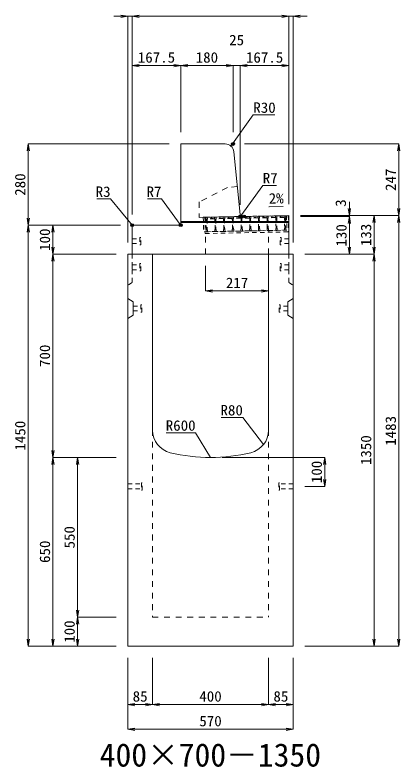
# Model space of a CAD drawing. Units: millimetres at full size; some dimension numbers follow another scale. Extents: x -18734 to 51600, y -18820 to 17820.
# Drawn here: x 46876 to 48203, y 10834 to 13424 of the extents above; entities that cross this region are included whole.
import ezdxf
from ezdxf.enums import TextEntityAlignment as Align

# ---------------------------------------------------------------- set-up
doc = ezdxf.new("R2010")
doc.units = ezdxf.units.MM
doc.header["$LTSCALE"] = 20
doc.header["$PDMODE"] = 32
doc.header["$PDSIZE"] = 10
doc.linetypes.add('USER1', pattern=[2, 1, -1])
doc.linetypes.add('USER2', pattern=[1.35, 0.75, -0.6])
for name, color, linetype, lineweight in [('インサート', 3, 'USER2', 9), ('グレーチング', 7, 'USER2', 5), ('受枠', 3, 'USER2', 9), ('寸法線', 7, 'Continuous', 13), ('引出線', 4, 'Continuous', 13), ('本体', 2, 'Continuous', 13), ('目地', 132, 'Continuous', 5)]:
    doc.layers.add(name, color=color, linetype=linetype, lineweight=lineweight)
doc.layers.add('作業エリア', color=11, linetype='Continuous')
doc.layers.add('文字', color=7, linetype='Continuous')
doc.styles.add('ＭＳ 明朝', font='')
doc.styles.get('ＭＳ 明朝').set_extended_font_data('MS Mincho')

# ---------------------------------------------------------------- blocks, each defined once
blk = doc.blocks.new('open_arrow')
at = {"color": 0, "linetype": 'Continuous', "lineweight": -2}
blk.add_lwpolyline([(7.5, 1.25), (0, 0), (7.5, -1.25)], dxfattribs=at)

msp = doc.modelspace()

# ---------------------------------------------------------------- linework, layer by layer
at = {"layer": 'インサート'}
for p, q in [((47280, 12653.5), (47307, 12653.5)), ((47280, 12653.5), (47280, 12636.5)), ((47310, 12657.5), (47307, 12657.5)), ((47307, 12657.5), (47307, 12632.5)), ((47310, 12632.5), (47310, 12657.5)), ((47790, 12657.5), (47793, 12657.5)), ((47790, 12632.5), (47790, 12657.5)), ((47793, 12657.5), (47793, 12632.5)), ((47820, 12653.5), (47793, 12653.5)), ((47820, 12653.5), (47820, 12636.5)), ((47280, 12636.5), (47307, 12636.5)), ((47307, 12632.5), (47310, 12632.5)), ((47793, 12632.5), (47790, 12632.5)), ((47820, 12636.5), (47793, 12636.5)), ((47280, 12563.5), (47307, 12563.5)), ((47280, 12563.5), (47280, 12546.5)), ((47310, 12567.5), (47307, 12567.5)), ((47307, 12567.5), (47307, 12542.5)), ((47310, 12542.5), (47310, 12567.5)), ((47790, 12567.5), (47793, 12567.5)), ((47790, 12542.5), (47790, 12567.5)), ((47793, 12567.5), (47793, 12542.5)), ((47820, 12563.5), (47793, 12563.5)), ((47820, 12563.5), (47820, 12546.5)), ((47280, 12546.5), (47307, 12546.5)), ((47307, 12542.5), (47310, 12542.5)), ((47793, 12542.5), (47790, 12542.5)), ((47820, 12546.5), (47793, 12546.5)), ((47283.2, 12421.5), (47310.2, 12421.5)), ((47283.2, 12421.5), (47283.2, 12404.5)), ((47313.2, 12425.5), (47310.2, 12425.5)), ((47310.2, 12425.5), (47310.2, 12400.5)), ((47313.2, 12400.5), (47313.2, 12425.5)), ((47786.8, 12425.5), (47789.8, 12425.5)), ((47786.8, 12400.5), (47786.8, 12425.5)), ((47789.8, 12425.5), (47789.8, 12400.5)), ((47816.8, 12421.5), (47789.8, 12421.5)), ((47816.8, 12421.5), (47816.8, 12404.5)), ((47283.2, 12404.5), (47310.2, 12404.5)), ((47310.2, 12400.5), (47313.2, 12400.5)), ((47789.8, 12400.5), (47786.8, 12400.5)), ((47816.8, 12404.5), (47789.8, 12404.5)), ((47315, 11812.5), (47312, 11812.5)), ((47312, 11812.5), (47312, 11787.5)), ((47315, 11787.5), (47315, 11812.5)), ((47788, 11812.5), (47785, 11812.5)), ((47785, 11812.5), (47785, 11787.5)), ((47788, 11787.5), (47788, 11812.5)), ((47265, 11808.5), (47312, 11808.5)), ((47265, 11808.5), (47265, 11791.5)), ((47265, 11791.5), (47312, 11791.5)), ((47312, 11787.5), (47315, 11787.5)), ((47785, 11787.5), (47788, 11787.5)), ((47835, 11808.5), (47788, 11808.5)), ((47835, 11791.5), (47788, 11791.5)), ((47835, 11791.5), (47835, 11808.5))]:
    msp.add_line(p, q, dxfattribs=at)
at = {"layer": 'グレーチング'}
for p, q in [((47533.97, 12727.46), (47808.92, 12732.79)), ((47564.08, 12722.05), (47538.97, 12727.56)), ((47564.08, 12722.05), (47539.08, 12721.56)), ((47594.07, 12722.63), (47568.96, 12728.14)), ((47594.07, 12722.63), (47569.08, 12722.14)), ((47624.07, 12723.21), (47598.96, 12728.72)), ((47624.07, 12723.21), (47599.07, 12722.72)), ((47654.06, 12723.79), (47628.95, 12729.3)), ((47654.06, 12723.79), (47629.07, 12723.3)), ((47684.06, 12724.37), (47658.95, 12729.88)), ((47684.06, 12724.37), (47659.06, 12723.88)), ((47714.05, 12724.95), (47688.94, 12730.46)), ((47714.05, 12724.95), (47689.06, 12724.46)), ((47744.05, 12725.53), (47718.93, 12731.04)), ((47744.05, 12725.53), (47719.05, 12725.05)), ((47774.04, 12726.11), (47748.93, 12731.62)), ((47774.04, 12726.11), (47749.05, 12725.63)), ((47804.04, 12726.69), (47778.92, 12732.2)), ((47804.04, 12726.69), (47779.04, 12726.21)), ((47534.94, 12677.47), (47809.89, 12682.79))]:
    msp.add_line(p, q, dxfattribs=at)
for points in [[(47533.97, 12727.46), (47538.97, 12727.56), (47539.08, 12721.56), (47538.1, 12720.54), (47538.8, 12684.55), (47539.82, 12683.57), (47539.94, 12677.57), (47534.94, 12677.47), (47534.82, 12683.47), (47535.8, 12684.49), (47535.1, 12720.48), (47534.09, 12721.47)], [(47568.8, 12685.13), (47569.81, 12684.15), (47569.93, 12678.15), (47564.93, 12678.05), (47564.82, 12684.05), (47565.8, 12685.07), (47565.1, 12721.07), (47564.08, 12722.05), (47563.96, 12728.04), (47568.96, 12728.14), (47569.08, 12722.14), (47568.1, 12721.12)], [(47598.79, 12685.71), (47599.81, 12684.73), (47599.92, 12678.73), (47594.93, 12678.63), (47594.81, 12684.63), (47595.79, 12685.65), (47595.09, 12721.65), (47594.07, 12722.63), (47593.96, 12728.62), (47598.96, 12728.72), (47599.07, 12722.72), (47598.09, 12721.7)], [(47628.78, 12686.29), (47629.8, 12685.31), (47629.92, 12679.31), (47624.92, 12679.21), (47624.8, 12685.21), (47625.78, 12686.23), (47625.09, 12722.23), (47624.07, 12723.21), (47623.95, 12729.21), (47628.95, 12729.3), (47629.07, 12723.3), (47628.09, 12722.28)], [(47658.78, 12686.87), (47659.8, 12685.89), (47659.91, 12679.89), (47654.91, 12679.8), (47654.8, 12685.79), (47655.78, 12686.81), (47655.08, 12722.81), (47654.06, 12723.79), (47653.95, 12729.79), (47658.95, 12729.88), (47659.06, 12723.88), (47658.08, 12722.86)], [(47685.77, 12687.39), (47685.08, 12723.39), (47684.06, 12724.37), (47683.94, 12730.37), (47688.94, 12730.46), (47689.06, 12724.46), (47688.08, 12723.45), (47688.77, 12687.45), (47689.79, 12686.47), (47689.91, 12680.47), (47684.91, 12680.38), (47684.79, 12686.37)], [(47715.77, 12687.97), (47715.07, 12723.97), (47714.05, 12724.95), (47713.94, 12730.95), (47718.93, 12731.04), (47719.05, 12725.05), (47718.07, 12724.03), (47718.77, 12688.03), (47719.79, 12687.05), (47719.9, 12681.05), (47714.9, 12680.96), (47714.79, 12686.96)], [(47749.05, 12725.63), (47748.06, 12724.61), (47748.76, 12688.61), (47749.78, 12687.63), (47749.9, 12681.63), (47744.9, 12681.54), (47744.78, 12687.54), (47745.76, 12688.56), (47745.07, 12724.55), (47744.05, 12725.53), (47743.93, 12731.53), (47748.93, 12731.62)], [(47779.04, 12726.21), (47778.06, 12725.19), (47778.76, 12689.19), (47779.78, 12688.21), (47779.89, 12682.21), (47774.89, 12682.12), (47774.78, 12688.12), (47775.76, 12689.14), (47775.06, 12725.13), (47774.04, 12726.11), (47773.92, 12732.11), (47778.92, 12732.2)], [(47804.89, 12682.7), (47804.77, 12688.7), (47805.75, 12689.72), (47805.05, 12725.71), (47804.04, 12726.69), (47803.92, 12732.69), (47808.92, 12732.79), (47809.03, 12726.79), (47808.05, 12725.77), (47808.75, 12689.77), (47809.77, 12688.79), (47809.89, 12682.79)]]:
    msp.add_lwpolyline(points, close=True, dxfattribs=at)
at = {"layer": '作業エリア'}
for p in [(47627.5, 12980), (47652.5, 12730), (47665, 12730), (47280, 12700), (47447.5, 12700)]:
    msp.add_point(p, dxfattribs=at)
at = {"layer": '受枠'}
for p, q in [((47524.97, 12727.29), (47817.92, 12732.96)), ((47524.97, 12727.29), (47525.94, 12677.3)), ((47530.97, 12727.41), (47532.05, 12671.42)), ((47811.92, 12732.84), (47812.89, 12682.85)), ((47817.92, 12732.96), (47819, 12676.97)), ((47812.89, 12682.85), (47525.94, 12677.3)), ((47532.05, 12671.42), (47819, 12676.97))]:
    msp.add_line(p, q, dxfattribs=at)
at = {"layer": '受枠', "linetype": 'Continuous'}
msp.add_line((47750.9, 12681.65), (47751.01, 12675.65), dxfattribs=at)
at = {"layer": '寸法線'}
for p, q in [((47328, 13419.95), (47217, 13419.95)), ((47265, 12640), (47265, 13419.95)), ((47280, 13419.95), (47820, 13419.95)), ((47280, 12737), (47280, 13419.95)), ((47280, 12737), (47280, 13419.95)), ((47772, 13419.95), (47883, 13419.95)), ((47820, 12773), (47820, 13419.95)), ((47820, 12773), (47820, 13419.95)), ((47835, 12640), (47835, 13419.95)), ((47280, 13249.95), (47447.5, 13249.95)), ((47280, 12737), (47280, 13249.95)), ((47447.5, 13020), (47447.5, 13249.95)), ((47447.5, 13249.95), (47627.5, 13249.95)), ((47447.5, 13020), (47447.5, 13249.95)), ((47579.5, 13249.95), (47700.5, 13249.95)), ((47627.5, 13020), (47627.5, 13249.95)), ((47627.5, 13020), (47627.5, 13249.95)), ((47652.5, 12770), (47652.5, 13249.95)), ((47652.5, 13249.95), (47820, 13249.95)), ((47652.5, 12770), (47652.5, 13249.95)), ((47820, 12773), (47820, 13249.95)), ((46922.06, 12980), (46922.06, 12700)), ((47407.5, 12980), (46922.06, 12980)), ((47667.5, 12980), (48198.78, 12980)), ((48198.78, 12980), (48198.78, 12733)), ((48028.78, 12781), (48028.78, 12682)), ((47860, 12733), (48028.78, 12733)), ((47860, 12733), (48113.78, 12733)), ((47860, 12733), (48198.78, 12733)), ((47860, 12733), (48198.78, 12733)), ((47860, 12730), (48028.78, 12730)), ((47860, 12730), (48028.78, 12730)), ((48028.78, 12730), (48028.78, 12600)), ((48113.78, 12733), (48113.78, 12600)), ((48198.78, 12733), (48198.78, 11250)), ((47240, 12700), (46922.06, 12700)), ((46922.06, 11250), (46922.06, 12700)), ((47240, 12700), (46922.06, 12700)), ((47007.06, 12600), (47007.06, 12700)), ((47240, 12700), (47007.06, 12700)), ((47007.06, 12600), (47007.06, 11900)), ((47225, 12600), (47007.06, 12600)), ((47225, 12600), (47007.06, 12600)), ((47875, 12600), (48028.78, 12600)), ((47875, 12600), (48113.78, 12600)), ((47875, 12600), (48113.78, 12600)), ((48113.78, 12600), (48113.78, 11250)), ((47533, 12560), (47533, 12473.33)), ((47533, 12473.33), (47750, 12473.33)), ((47225, 11900), (47007.06, 11900)), ((47007.06, 11250), (47007.06, 11900)), ((47225, 11900), (47007.06, 11900)), ((47092.06, 11900), (47092.06, 11350)), ((47225, 11900), (47092.06, 11900)), ((47590, 11900), (47943.78, 11900)), ((47943.78, 11900), (47943.78, 11800)), ((47875, 11800), (47943.78, 11800)), ((47225, 11350), (47092.06, 11350)), ((47092.06, 11350), (47092.06, 11250)), ((47225, 11350), (47092.06, 11350)), ((47225, 11250), (46922.06, 11250)), ((47225, 11250), (47007.06, 11250)), ((47225, 11250), (47092.06, 11250)), ((47875, 11250), (48113.78, 11250)), ((47875, 11250), (48198.78, 11250)), ((47265, 11210), (47265, 11048.84)), ((47265, 11210), (47265, 10963.84)), ((47350, 11210), (47350, 11048.84)), ((47350, 11210), (47350, 11048.84)), ((47750, 11210), (47750, 11048.84)), ((47750, 11210), (47750, 11048.84)), ((47835, 11210), (47835, 11048.84)), ((47835, 11210), (47835, 10963.84)), ((47265, 11048.84), (47350, 11048.84)), ((47350, 11048.84), (47750, 11048.84)), ((47750, 11048.84), (47835, 11048.84)), ((47265, 10963.84), (47835, 10963.84))]:
    msp.add_line(p, q, dxfattribs=at)
at = {"layer": '引出線'}
for points in [[(47620.48, 12972.24), (47697.4, 13079.93), (47772.08, 13079.93)], [(47654.14, 12731.81), (47730, 12837.02), (47777.93, 12837.02)], [(47280.88, 12699.12), (47205.62, 12790.3), (47157.89, 12790.3)], [(47445.45, 12702.05), (47380.97, 12790.3), (47333.04, 12790.3)], [(47751.14, 12763.26), (47799.85, 12764.23), (47751.11, 12763.26)], [(47732.76, 11944.42), (47661.5, 12037.53), (47586.83, 12037.53)], [(47550, 11900), (47498.63, 11984.75), (47397.63, 11984.75)]]:
    msp.add_lwpolyline(points, dxfattribs=at)
at = {"layer": '本体'}
for p, q in [((47447.5, 12980), (47447.5, 12707)), ((47600.35, 12980), (47447.5, 12980)), ((47651.87, 12736.3), (47630.2, 12952.99)), ((47665, 12730), (47658.83, 12730)), ((47665, 12730), (47820, 12733)), ((47820, 12600), (47820, 12733)), ((47280, 12697), (47280, 12600)), ((47440.5, 12700), (47283, 12700)), ((47265, 12600), (47265, 11250)), ((47350, 12600), (47265, 12600)), ((47820, 12600), (47280, 12600)), ((47350, 12600), (47350, 11994.04)), ((47750, 11994.04), (47750, 12600)), ((47835, 12600), (47750, 12600)), ((47835, 11250), (47835, 12600)), ((47265, 11250), (47835, 11250))]:
    msp.add_line(p, q, dxfattribs=at)
at = {"layer": '本体', "linetype": 'USER1'}
for p, q in [((47608, 12830), (47511, 12780)), ((47642.2, 12833), (47608, 12830)), ((47511, 12780), (47511, 12727.02)), ((47511, 12727.02), (47665, 12730)), ((47533, 12600), (47533, 12677.44)), ((47750, 12600), (47750, 12681.64))]:
    msp.add_line(p, q, dxfattribs=at)
at = {"layer": '本体', "linetype": 'USER2', "lineweight": 9}
for p, q in [((47280, 12600), (47280, 12503)), ((47820, 12600), (47820, 12503)), ((47280, 12503), (47265, 12493.5)), ((47820, 12503), (47835, 12493.5))]:
    msp.add_line(p, q, dxfattribs=at)
at = {"layer": '本体', "lineweight": 9}
for p, q in [((47265, 12447), (47283.2, 12435.5)), ((47283.2, 12435.5), (47283.2, 12390.5)), ((47835, 12447), (47816.8, 12435.5)), ((47816.8, 12435.5), (47816.8, 12390.5)), ((47265, 12379), (47283.2, 12390.5)), ((47835, 12379), (47816.8, 12390.5))]:
    msp.add_line(p, q, dxfattribs=at)
at = {"layer": '本体', "linetype": 'USER1', "lineweight": 15}
for p, q in [((47350, 11994.04), (47350, 11350)), ((47750, 11994.04), (47750, 11350)), ((47350, 11350), (47750, 11350))]:
    msp.add_line(p, q, dxfattribs=at)
at = {"layer": '本体'}
for centre, radius, start, end in [((47600.35, 12950), 30, 5.71059, 90), ((47658.83, 12737), 7, 185.71059, 270), ((47283, 12697), 3, 90, 180), ((47440.5, 12707), 7, 270, 0), ((47430, 11994.04), 80, 180, 256.65764), ((47670, 11994.04), 80, 283.34236, 0), ((47550, 12500), 600, 256.65764, 283.34236)]:
    msp.add_arc(centre, radius, start, end, dxfattribs=at)
at = {"layer": '目地'}
for p, q in [((47820, 12713), (47447.5, 12713)), ((47820, 12709), (47447.5, 12709))]:
    msp.add_line(p, q, dxfattribs=at)

# ---------------------------------------------------------------- block references
at = {"layer": '寸法線', "xscale": 3.2, "yscale": 3.2}
for p, rotation in [((47265, 13419.95), 180), ((47820, 13419.95), 180), ((47820, 13419.95), 180), ((47447.5, 13249.95), 180), ((47627.5, 13249.95), 180), ((47627.5, 13249.95), 180), ((47820, 13249.95), 180), ((46922.06, 12980), 270), ((48198.78, 12980), 270), ((48028.78, 12733), 90), ((48198.78, 12733), 90), ((46922.06, 12700), 90), ((48028.78, 12730), 270), ((48028.78, 12730), 270), ((48113.78, 12733), 270), ((48198.78, 12733), 270), ((46922.06, 12700), 270), ((47007.06, 12700), 270), ((47007.06, 12600), 90), ((48028.78, 12600), 90), ((48113.78, 12600), 90), ((47007.06, 12600), 270), ((48113.78, 12600), 270), ((47750, 12473.33), 180), ((47007.06, 11900), 90), ((47007.06, 11900), 270), ((47092.06, 11900), 270), ((47943.78, 11900), 270), ((47943.78, 11800), 90), ((47092.06, 11350), 90), ((47092.06, 11350), 270), ((46922.06, 11250), 90), ((47007.06, 11250), 90), ((47092.06, 11250), 90), ((48113.78, 11250), 90), ((48198.78, 11250), 90), ((47350, 11048.84), 180), ((47750, 11048.84), 180), ((47835, 11048.84), 180), ((47835, 10963.84), 180)]:
    msp.add_blockref('open_arrow', p, dxfattribs=dict(at, rotation=rotation))
for p in [(47280, 13419.95), (47280, 13419.95), (47835, 13419.95), (47280, 13249.95), (47447.5, 13249.95), (47652.5, 13249.95), (47652.5, 13249.95), (47533, 12473.33), (47265, 11048.84), (47350, 11048.84), (47750, 11048.84), (47265, 10963.84)]:
    msp.add_blockref('open_arrow', p, dxfattribs=at)
at = {"layer": '引出線', "xscale": 0.0533, "yscale": 0.0533}
for p, rotation in [((47620.48, 12972.24), 54.5), ((47751.14, 12763.26), 1.1), ((47654.14, 12731.81), 54.2), ((47280.88, 12699.12), 129.5), ((47445.45, 12702.05), 126.2), ((47732.76, 11944.42), 127.4), ((47550, 11900), 121.2)]:
    msp.add_blockref('open_arrow', p, dxfattribs=dict(at, rotation=rotation))

# ---------------------------------------------------------------- texts
at = {"layer": '寸法線', "style": 'ＭＳ 明朝', "width": 1.05}
for s, p in [('25', (47640, 13337.95)), ('167.5', (47363.75, 13277.95)), ('180', (47537.5, 13277.95)), ('167.5', (47736.25, 13277.95)), ('217', (47641.5, 12501.33)), ('85', (47307.5, 11076.84)), ('400', (47550, 11076.84)), ('85', (47792.5, 11076.84)), ('570', (47550, 10991.84))]:
    msp.add_text(s, height=36.03, dxfattribs=at).set_placement(p, align=Align.MIDDLE_CENTER)
for s, p in [('280', (46894.06, 12840)), ('247', (48170.78, 12856.5)), ('3', (47998.78, 12776.34)), ('130', (48000.78, 12665)), ('133', (48085.78, 12666.5)), ('100', (46979.06, 12650)), ('700', (46979.06, 12250)), ('1450', (46894.06, 11975)), ('1483', (48170.78, 11991.5)), ('1350', (48085.78, 11925)), ('100', (47915.78, 11850)), ('550', (47064.06, 11625)), ('650', (46979.06, 11575)), ('100', (47064.06, 11300))]:
    msp.add_text(s, height=36.03, rotation=90, dxfattribs=at).set_placement(p, align=Align.MIDDLE_CENTER)
at = {"layer": '引出線', "style": 'ＭＳ 明朝', "width": 1.05}
for s, p in [('R30', (47697.4, 13123.13)), ('R7', (47730, 12880.22))]:
    msp.add_text(s, height=36.03, dxfattribs=at).set_placement(p, align=Align.TOP_LEFT)
for s, p in [('R3', (47205.62, 12833.5)), ('R7', (47380.97, 12833.5)), ('R80', (47661.5, 12080.73)), ('R600', (47498.63, 12027.95))]:
    msp.add_text(s, height=36.03, dxfattribs=at).set_placement(p, align=Align.TOP_RIGHT)
msp.add_text('2%', height=36.03, rotation=1.146, dxfattribs=at).set_placement((47750.17, 12810.15), align=Align.TOP_LEFT)
at = {"layer": '文字', "style": 'ＭＳ 明朝'}
msp.add_text('400×700－1350', height=80.06, dxfattribs=at).set_placement((47549.52, 10875.03), align=Align.MIDDLE_CENTER)

doc.saveas('drawing.dxf')
